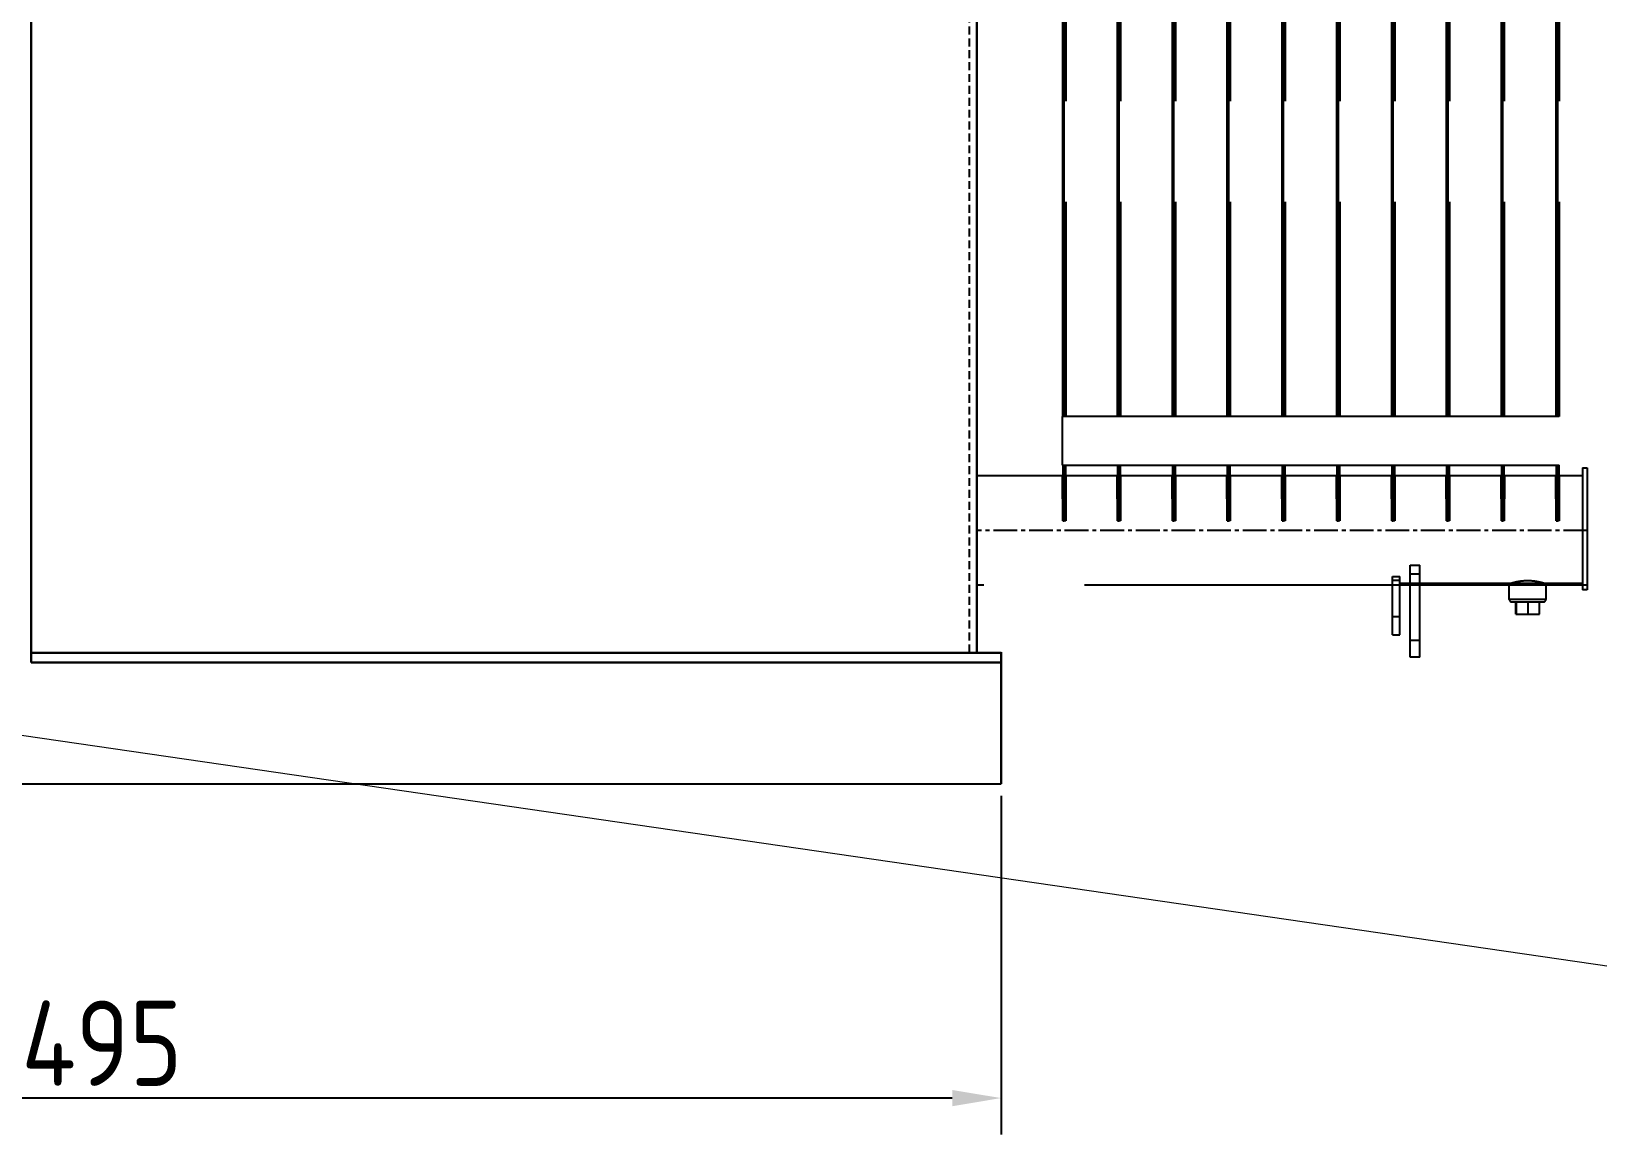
# Model space of a CAD drawing. Header units: millimetres. Extents: x 45841 to 102963, y -329287 to -163666.
# Drawn here: x 73174 to 74460, y -167413 to -166508 of the extents above; entities that cross this region are included whole.
import ezdxf

# ---------------------------------------------------------------- set-up
doc = ezdxf.new("R2010")
doc.units = ezdxf.units.MM
doc.header["$LTSCALE"] = 13
for name, pattern in [('CENTER', [50.8, 31.75, -6.35, 6.35, -6.35]), ('CENTER2', [1.125, 0.75, -0.125, 0.125, -0.125]), ('DASHED', [0.75, 0.5, -0.25])]:
    doc.linetypes.add(name, pattern=pattern)
doc.layers.get('0').update_dxf_attribs({"color": 1, "linetype": 'CENTER'})
doc.layers.add('4虚线层', color=6, linetype='DASHED')
doc.layers.add('中心线', color=1, linetype='CENTER2')
doc.layers.add('标注、文本', color=3, linetype='Continuous', lineweight=25)
doc.layers.add('铁心', color=3, linetype='Continuous', lineweight=0)
doc.styles.get("Standard").update_dxf_attribs({"font": 'gbenor.shx', "bigfont": 'gbcbig.shx'})
doc.dimstyles.new('1-15', dxfattribs={"dimscale": 20, "dimtxt": 3.5, "dimasz": 2, "dimexe": 1.5, "dimexo": 0.5, "dimgap": 0.5, "dimtad": 1, "dimtoh": 1, "dimdec": 1, "dimdsep": 46, "dimtxsty": 'Standard', "dimcen": 2.5, "dimclrd": 3, "dimclre": 3, "dimclrt": 3, "dimadec": 0, "dimazin": 2, "dimtfac": 1, "dimtdec": 1, "dimtmove": 0, "dimatfit": 2, "dimfxl": 1, "dimarcsym": 0})

# ---------------------------------------------------------------- blocks, each defined once
blk = doc.blocks.new('*D1785')
at = {"layer": 'Defpoints', "color": 0, "transparency": 16777216}
for p in [(72463.8, -167125.2), (73969.8, -167125.2), (72463.8, -167383.1)]:
    blk.add_point(p, dxfattribs=at)
at = {"layer": '标注、文本', "color": 3, "lineweight": -2, "transparency": 16777216}
for p, q in [((72463.8, -167135.2), (72463.8, -167413.1)), ((73969.8, -167135.2), (73969.8, -167413.1)), ((73929.8, -167383.1), (72503.8, -167383.1))]:
    blk.add_line(p, q, dxfattribs=at)
at = {"layer": '标注、文本', "color": 3, "transparency": 16777216}
for points in [[(72503.8, -167376.5), (72503.8, -167389.8), (72463.8, -167383.1)], [(73929.8, -167376.5), (73929.8, -167389.8), (73969.8, -167383.1)]]:
    blk.add_solid(points, dxfattribs=at)
at = {"layer": '标注、文本', "color": 3, "transparency": 16777216, "insert": (73216.8, -167338.1), "char_height": 70, "attachment_point": 5}
blk.add_mtext('1495', dxfattribs=at)

msp = doc.modelspace()

# ---------------------------------------------------------------- linework, layer by layer
for p, q in [((74020.522, -166823.714), (74020.522, -165987.245)), ((74021.722, -166823.714), (74021.722, -165987.245)), ((74022.922, -165987.245), (74022.922, -166823.714)), ((74065.522, -166823.714), (74065.522, -165987.245)), ((74066.722, -166823.714), (74066.722, -165987.245)), ((74067.922, -165987.245), (74067.922, -166823.714)), ((74110.522, -166823.714), (74110.522, -165987.245)), ((74111.722, -166823.714), (74111.722, -165987.245)), ((74112.922, -165987.245), (74112.922, -166823.714)), ((74155.522, -166823.714), (74155.522, -165987.245)), ((74156.722, -166823.714), (74156.722, -165987.245)), ((74157.922, -165987.245), (74157.922, -166823.714)), ((74200.522, -166823.714), (74200.522, -165987.245)), ((74201.722, -166823.714), (74201.722, -165987.245)), ((74202.922, -165987.245), (74202.922, -166823.714)), ((74245.522, -166823.714), (74245.522, -165987.245)), ((74246.722, -166823.714), (74246.722, -165987.245)), ((74247.922, -165987.245), (74247.922, -166823.714)), ((74290.522, -166823.714), (74290.522, -165987.245)), ((74291.722, -166823.714), (74291.722, -165987.245)), ((74292.922, -165987.245), (74292.922, -166823.714)), ((74335.522, -166823.714), (74335.522, -165987.245)), ((74336.722, -166823.714), (74336.722, -165987.245)), ((74337.922, -165987.245), (74337.922, -166823.714)), ((74380.522, -166823.714), (74380.522, -165987.245)), ((74381.722, -166823.714), (74381.722, -165987.245)), ((74382.922, -165987.245), (74382.922, -166823.714)), ((74425.522, -166823.714), (74425.522, -165987.245)), ((74426.722, -166823.714), (74426.722, -165987.245)), ((74427.922, -165987.245), (74427.922, -166823.714)), ((74427.922, -166823.714), (74019.922, -166823.714)), ((74019.922, -166823.714), (74019.922, -166863.714)), ((73949.824, -166872.245), (74020.222, -166872.245)), ((74019.922, -166863.714), (74427.922, -166863.714)), ((74020.222, -166891.434), (74020.222, -166872.245)), ((74020.522, -166863.714), (74020.522, -166873.562)), ((74020.522, -166873.562), (74021.722, -166873.562)), ((74020.522, -166909.431), (74020.522, -166873.562)), ((74021.722, -166873.562), (74021.722, -166863.714)), ((74021.722, -166909.431), (74021.722, -166873.562)), ((74021.722, -166873.562), (74022.922, -166873.562)), ((74022.922, -166873.562), (74022.922, -166863.714)), ((74022.922, -166873.562), (74022.922, -166909.431)), ((74023.222, -166872.245), (74065.222, -166872.245)), ((74023.222, -166891.434), (74023.222, -166872.245)), ((74065.222, -166891.434), (74065.222, -166872.245)), ((74065.522, -166863.714), (74065.522, -166873.562)), ((74065.522, -166873.562), (74066.722, -166873.562)), ((74065.522, -166909.431), (74065.522, -166873.562)), ((74066.722, -166873.562), (74066.722, -166863.714)), ((74066.722, -166909.431), (74066.722, -166873.562)), ((74066.722, -166873.562), (74067.922, -166873.562)), ((74067.922, -166873.562), (74067.922, -166863.714)), ((74067.922, -166873.562), (74067.922, -166909.431)), ((74068.222, -166872.245), (74110.222, -166872.245)), ((74068.222, -166891.434), (74068.222, -166872.245)), ((74110.222, -166891.434), (74110.222, -166872.245)), ((74110.522, -166863.714), (74110.522, -166873.562)), ((74110.522, -166873.562), (74111.722, -166873.562)), ((74110.522, -166909.431), (74110.522, -166873.562)), ((74111.722, -166873.562), (74111.722, -166863.714)), ((74111.722, -166909.431), (74111.722, -166873.562)), ((74111.722, -166873.562), (74112.922, -166873.562)), ((74112.922, -166873.562), (74112.922, -166863.714)), ((74112.922, -166873.562), (74112.922, -166909.431)), ((74113.222, -166872.245), (74155.222, -166872.245)), ((74113.222, -166891.434), (74113.222, -166872.245)), ((74155.222, -166891.434), (74155.222, -166872.245)), ((74155.522, -166863.714), (74155.522, -166873.562)), ((74155.522, -166873.562), (74156.722, -166873.562)), ((74155.522, -166909.431), (74155.522, -166873.562)), ((74156.722, -166873.562), (74156.722, -166863.714)), ((74156.722, -166909.431), (74156.722, -166873.562)), ((74156.722, -166873.562), (74157.922, -166873.562)), ((74157.922, -166873.562), (74157.922, -166863.714)), ((74157.922, -166873.562), (74157.922, -166909.431)), ((74158.222, -166872.245), (74200.222, -166872.245)), ((74158.222, -166891.434), (74158.222, -166872.245)), ((74200.222, -166891.434), (74200.222, -166872.245)), ((74200.522, -166863.714), (74200.522, -166873.562)), ((74200.522, -166873.562), (74201.722, -166873.562)), ((74200.522, -166909.431), (74200.522, -166873.562)), ((74201.722, -166873.562), (74201.722, -166863.714)), ((74201.722, -166909.431), (74201.722, -166873.562)), ((74201.722, -166873.562), (74202.922, -166873.562)), ((74202.922, -166873.562), (74202.922, -166863.714)), ((74202.922, -166873.562), (74202.922, -166909.431)), ((74203.222, -166872.245), (74245.222, -166872.245)), ((74203.222, -166891.434), (74203.222, -166872.245)), ((74245.222, -166891.434), (74245.222, -166872.245)), ((74245.522, -166863.714), (74245.522, -166873.562)), ((74245.522, -166873.562), (74246.722, -166873.562)), ((74245.522, -166909.431), (74245.522, -166873.562)), ((74246.722, -166873.562), (74246.722, -166863.714)), ((74246.722, -166909.431), (74246.722, -166873.562)), ((74246.722, -166873.562), (74247.922, -166873.562)), ((74247.922, -166873.562), (74247.922, -166863.714)), ((74247.922, -166873.562), (74247.922, -166909.431)), ((74248.222, -166872.245), (74290.222, -166872.245)), ((74248.222, -166891.434), (74248.222, -166872.245)), ((74290.222, -166891.434), (74290.222, -166872.245)), ((74290.522, -166863.714), (74290.522, -166873.562)), ((74290.522, -166873.562), (74291.722, -166873.562)), ((74290.522, -166909.431), (74290.522, -166873.562)), ((74291.722, -166873.562), (74291.722, -166863.714)), ((74291.722, -166909.431), (74291.722, -166873.562)), ((74291.722, -166873.562), (74292.922, -166873.562)), ((74292.922, -166873.562), (74292.922, -166863.714)), ((74292.922, -166873.562), (74292.922, -166909.431)), ((74293.222, -166872.245), (74335.222, -166872.245)), ((74293.222, -166891.434), (74293.222, -166872.245)), ((74335.222, -166891.434), (74335.222, -166872.245)), ((74335.522, -166863.714), (74335.522, -166873.562)), ((74335.522, -166873.562), (74336.722, -166873.562)), ((74335.522, -166909.431), (74335.522, -166873.562)), ((74336.722, -166873.562), (74336.722, -166863.714)), ((74336.722, -166909.431), (74336.722, -166873.562)), ((74336.722, -166873.562), (74337.922, -166873.562)), ((74337.922, -166873.562), (74337.922, -166863.714)), ((74337.922, -166873.562), (74337.922, -166909.431)), ((74338.222, -166872.245), (74380.222, -166872.245)), ((74338.222, -166891.434), (74338.222, -166872.245)), ((74380.222, -166891.434), (74380.222, -166872.245)), ((74380.522, -166863.714), (74380.522, -166873.562)), ((74380.522, -166873.562), (74381.722, -166873.562)), ((74380.522, -166909.431), (74380.522, -166873.562)), ((74381.722, -166873.562), (74381.722, -166863.714)), ((74381.722, -166909.431), (74381.722, -166873.562)), ((74381.722, -166873.562), (74382.922, -166873.562)), ((74382.922, -166873.562), (74382.922, -166863.714)), ((74382.922, -166873.562), (74382.922, -166909.431)), ((74383.222, -166872.245), (74425.222, -166872.245)), ((74383.222, -166891.434), (74383.222, -166872.245)), ((74425.222, -166891.434), (74425.222, -166872.245)), ((74425.522, -166863.714), (74425.522, -166873.562)), ((74425.522, -166873.562), (74426.722, -166873.562)), ((74425.522, -166909.431), (74425.522, -166873.562)), ((74426.722, -166873.562), (74426.722, -166863.714)), ((74426.722, -166909.431), (74426.722, -166873.562)), ((74426.722, -166873.562), (74427.922, -166873.562)), ((74427.922, -166873.562), (74427.922, -166863.714)), ((74427.922, -166873.562), (74427.922, -166909.431)), ((74428.222, -166872.245), (74447.022, -166872.245)), ((74428.222, -166891.434), (74428.222, -166872.245)), ((74447.022, -166865.928), (74451.022, -166865.928)), ((74447.022, -166865.928), (74447.022, -166915.928)), ((74451.022, -166865.928), (74451.022, -166915.928)), ((74020.222, -166891.434), (74020.522, -166891.434)), ((74022.922, -166891.434), (74023.222, -166891.434)), ((74065.222, -166891.434), (74065.522, -166891.434)), ((74067.922, -166891.434), (74068.222, -166891.434)), ((74110.222, -166891.434), (74110.522, -166891.434)), ((74112.922, -166891.434), (74113.222, -166891.434)), ((74155.222, -166891.434), (74155.522, -166891.434)), ((74157.922, -166891.434), (74158.222, -166891.434)), ((74200.222, -166891.434), (74200.522, -166891.434)), ((74202.922, -166891.434), (74203.222, -166891.434)), ((74245.222, -166891.434), (74245.522, -166891.434)), ((74247.922, -166891.434), (74248.222, -166891.434)), ((74290.222, -166891.434), (74290.522, -166891.434)), ((74292.922, -166891.434), (74293.222, -166891.434)), ((74335.222, -166891.434), (74335.522, -166891.434)), ((74337.922, -166891.434), (74338.222, -166891.434)), ((74380.222, -166891.434), (74380.522, -166891.434)), ((74382.922, -166891.434), (74383.222, -166891.434)), ((74425.222, -166891.434), (74425.522, -166891.434)), ((74427.922, -166891.434), (74428.222, -166891.434)), ((74020.522, -166909.431), (74021.722, -166909.431)), ((74022.922, -166909.431), (74021.722, -166909.431)), ((74065.522, -166909.431), (74066.722, -166909.431)), ((74067.922, -166909.431), (74066.722, -166909.431)), ((74110.522, -166909.431), (74111.722, -166909.431)), ((74112.922, -166909.431), (74111.722, -166909.431)), ((74155.522, -166909.431), (74156.722, -166909.431)), ((74157.922, -166909.431), (74156.722, -166909.431)), ((74200.522, -166909.431), (74201.722, -166909.431)), ((74202.922, -166909.431), (74201.722, -166909.431)), ((74245.522, -166909.431), (74246.722, -166909.431)), ((74247.922, -166909.431), (74246.722, -166909.431)), ((74290.522, -166909.431), (74291.722, -166909.431)), ((74292.922, -166909.431), (74291.722, -166909.431)), ((74335.522, -166909.431), (74336.722, -166909.431)), ((74337.922, -166909.431), (74336.722, -166909.431)), ((74380.522, -166909.431), (74381.722, -166909.431)), ((74382.922, -166909.431), (74381.722, -166909.431)), ((74425.522, -166909.431), (74426.722, -166909.431)), ((74427.922, -166909.431), (74426.722, -166909.431)), ((74447.022, -166915.928), (74447.022, -166965.927)), ((74451.022, -166915.928), (74451.022, -166965.927)), ((74305.522, -166945.678), (74313.522, -166945.678)), ((74305.522, -166952.768), (74305.522, -166945.678)), ((74313.522, -166952.768), (74313.522, -166945.678)), ((74451.022, -166962.245), (73949.824, -166962.245)), ((74291.022, -166955.183), (74297.022, -166955.183)), ((74291.022, -166958.183), (74291.022, -166955.183)), ((74291.022, -166958.183), (74297.022, -166958.183)), ((74291.022, -166987.927), (74291.022, -166958.183)), ((74297.022, -166958.183), (74297.022, -166955.183)), ((74297.022, -166987.927), (74297.022, -166958.183)), ((74447.022, -166960.927), (74297.022, -166960.927)), ((74305.522, -166952.768), (74313.522, -166952.768)), ((74305.522, -167007.207), (74305.522, -166952.768)), ((74313.522, -167007.207), (74313.522, -166952.768)), ((74402.022, -166960.927), (74372.022, -166960.927)), ((74387.022, -166973.927), (74387.022, -166960.927)), ((74417.022, -166960.927), (74417.022, -166973.927)), ((74417.022, -166973.927), (74387.022, -166973.927)), ((74389.022, -166975.928), (74415.022, -166975.928)), ((74392.234, -166985.928), (74392.234, -166975.928)), ((74392.839, -166985.928), (74392.839, -166975.928)), ((74402.626, -166985.928), (74402.626, -166975.928)), ((74411.81, -166985.928), (74411.81, -166975.928)), ((74451.022, -166965.927), (74447.022, -166965.927)), ((74291.022, -166987.927), (74297.022, -166987.927)), ((74291.022, -167002.927), (74291.022, -166987.927)), ((74297.022, -167002.927), (74297.022, -166987.927)), ((74392.234, -166985.928), (74392.839, -166985.928)), ((74392.839, -166985.928), (74402.626, -166985.928)), ((74402.626, -166985.928), (74411.81, -166985.928)), ((74291.022, -167002.927), (74297.022, -167002.927)), ((74305.522, -167007.207), (74313.522, -167007.207)), ((74305.522, -167021.333), (74305.522, -167007.207)), ((74313.522, -167021.333), (74313.522, -167007.207)), ((74313.522, -167021.333), (74305.522, -167021.333))]:
    msp.add_line(p, q)
for centre, start, end in [((74389.022, -166973.927), 180, 270), ((74415.022, -166973.927), 270, 0)]:
    msp.add_arc(centre, 2, start, end)
msp.add_open_spline([(74387.026, -166960.926), (74387.025, -166960.927), (74386.956, -166960.949), (74387.196, -166960.869), (74387.763, -166960.684), (74388.73, -166960.383), (74390.043, -166960.005), (74391.693, -166959.581), (74393.669, -166959.152), (74395.901, -166958.772), (74398.344, -166958.489), (74400.838, -166958.346), (74403.347, -166958.351), (74405.735, -166958.495), (74408.021, -166958.758), (74410.143, -166959.109), (74412.094, -166959.521), (74413.805, -166959.951), (74415.228, -166960.356), (74416.251, -166960.674), (74416.901, -166960.887), (74416.981, -166960.914), (74417.022, -166960.927)], degree=3, knots=[0, 0, 0, 0, 0.0010193, 0.0539884, 0.10396238, 0.15531908, 0.20664568, 0.25933742, 0.3129408, 0.36809855, 0.42149902, 0.47661509, 0.52730934, 0.57953191, 0.62935081, 0.68049763, 0.73250173, 0.78589938, 0.83984032, 0.89541084, 0.94692456, 1, 1, 1, 1])
at = {"layer": '4虚线层'}
for p, q in [((73173.816, -164855.677), (73173.816, -167025.629)), ((73943.824, -167017.245), (73943.824, -165007.553)), ((73173.816, -167017.629), (73969.824, -167017.629))]:
    msp.add_line(p, q, dxfattribs=at)
at = {"layer": '4虚线层', "ltscale": 5}
msp.add_line((73173.816, -164855.677), (73173.816, -167025.629), dxfattribs=at)
at = {"layer": '中心线', "ltscale": 2}
msp.add_line((74451.022, -166917.245), (73949.824, -166917.245), dxfattribs=at)
at = {"layer": '标注、文本', "color": 4, "lineweight": 30}
for p, q in [((73173.816, -164855.677), (73173.816, -167025.629)), ((73949.824, -167017.245), (73949.824, -165007.553)), ((73173.816, -167017.629), (73969.824, -167017.629)), ((73173.816, -167025.629), (73969.824, -167025.629)), ((73969.824, -167017.245), (73969.824, -167025.245)), ((73969.824, -167125.245), (73969.824, -167025.245)), ((72463.816, -167125.629), (73969.824, -167125.245))]:
    msp.add_line(p, q, dxfattribs=at)
at = {"layer": '铁心'}
msp.add_lwpolyline([(73107.323, -167076.677), (75362.345, -167404.76), (75362.345, -167404.76)], dxfattribs=at)

# ---------------------------------------------------------------- dimensions: what is measured, and where the dimension line sits
at = {"layer": '标注、文本'}
dim = msp.add_linear_dim(base=(72463.816, -167383.137), p1=(73969.824, -167125.245), p2=(72463.816, -167125.245), angle=180, text='1495', dimstyle='1-15', dxfattribs=at)
dim.commit()
dim.dimension.update_dxf_attribs({"geometry": '*D1785', "text_midpoint": (73216.82, -167338.137)})

doc.saveas('drawing.dxf')
